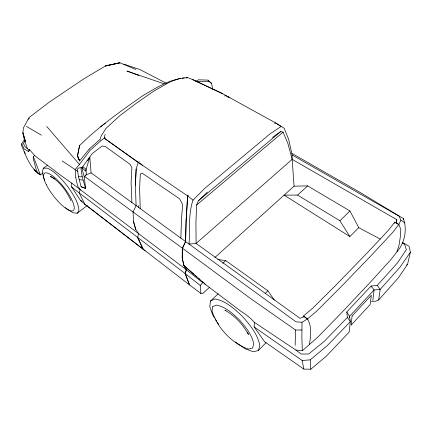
<?xml version="1.0" encoding="UTF-8"?>
<svg xmlns="http://www.w3.org/2000/svg" width="432" height="432" viewBox="0 0 432 432"><rect width="100%" height="100%" fill="white"/><g stroke="black" fill="none" stroke-linecap="round" stroke-linejoin="round"><path stroke-width="0.65" d="M188.568 195.043L187.58 195.863L186.073 221.103L185.598 241.585L182.282 248.119L182.239 257.958L184 265.642L186.462 269.795L185.231 273.613L189.572 284.942L84.888 204.266M295.159 345.314L295.51 329.999L250.754 298.647L182.606 248.357L185.582 241.569L186.111 221.13L187.688 195.939L135.572 160.623L104.209 138.175L105.052 134.552M228.042 96.714L275.686 122.953L284.229 128.299L288.695 139.493L292.156 154.991L399.038 216.162L400.912 220.163L398.812 224.494L392.558 232.583L371.471 255.247L341.393 286.432L317.007 310.862L307.481 318.967L302 322.272L301.876 337.5L302.308 350.784L295.898 350.066L254.437 322.391L251.041 318.832L245.851 314.534L241.142 311.429L205.211 284.283L183.827 265.513L182.185 257.915L182.606 248.357M180.851 238.135L181.559 217.922L182.655 204.628L179.669 198.909L141.982 173.038L140.297 174.193L139.622 188.363L140.227 208.613M145.287 250.873L84.861 204.287L80.465 200.378L71.615 186.937L71.771 183.152L60.642 175.246L34.571 155.498L29.327 149.359L28.593 151.508L24.1 148.862L21.735 143.797L24.516 139.45M207.284 192.191L198.331 200.821L196.646 205.016L195.928 222.28L196.085 243.448L300.008 318.346L304.085 316.526L307.481 318.967C312.152 326.549 310.694 336.172 309.415 344.563L302.308 350.784M135.367 185.36L136.134 169.025L138.272 162.416M136.161 168.998L135.394 185.339L136.085 205.605L133.04 211.999M402.516 243.07L404.606 244.312L406.377 249.62L397.31 263.077L377.249 285.401L371.066 286.049L346.756 311.98L349.553 316.305L350.336 321.629L349.164 332.068L326.398 356.108L310.775 369.23L303.842 369.106L264.654 341.755L254.14 326.927L254.437 322.391M21.735 143.797L21.6 145.714L24.381 151.843M349.402 317.623L349.553 316.305L374.101 289.942L380.144 289.445L400.145 267.03L410.4 252.175L409.093 246.31L402.565 242.444M372.827 300.37L374.101 289.942L371.066 286.049M218.23 293.765L210.481 301.001L209.785 306.607L212.69 314.847L214.456 317.693M371.434 301.412L375.856 301.185L378.713 299.905L380.144 289.445L377.249 285.401M396.419 222.269L396.808 219.688L292.172 159.376L287.89 143.462L283.084 132.133L280.746 131.522L272.468 137.441M89.159 149.105L79.547 160.969L77.528 155.871L79.542 145.627C98.69 126.587 120.814 111.127 142.846 95.677C155.812 88.052 169.015 79.65 184.27 77.841M396.808 219.688L396.128 223.15L398.812 224.494L400.831 229.468L400.361 236.547L399.13 244.76L397.008 251.721L391.154 259.303L370.985 281.518L341.291 313.06L318.028 336.917L309.415 344.563M79.542 145.627L77.512 155.882L79.564 160.958L77.528 155.871M34.571 155.498L33.404 156.74L33.118 158.107L36.396 170.311L37.876 173.243L40.392 174.852L43.076 172.87M378.713 299.905L398.417 277.776L407.565 264.298L410.4 252.175M82.301 168.458L82.739 166.693L92.356 153.452L102.114 146.021L105.316 146.491L130.129 164.381L131.884 167.67L131.107 182.315L131.9 202.522M137.63 237.4L143.17 249.194L137.603 237.422L138.623 233.701M235.31 341.933L245.522 348.964L253.292 351.718L258.374 350.53L259.843 345.406C257.531 333.833 249.691 324.599 242.077 316.008C234.182 308.777 225.839 300.737 214.839 298.976L210.481 301.001M303.091 317.126L303.404 316.046L312.919 307.994L337.306 283.716L367.389 252.72L388.492 230.191L394.756 222.145L398.812 224.494M209.52 287.285L202.77 293.506L200.912 293.485L189.437 284.839L185.128 273.537L186.311 269.681L183.827 265.513L193.936 274.239M302 322.272L296.06 321.851L91.082 172.865L89.834 157.237L85.552 171.137L81.653 167.281L78.1 168.269L77.382 169.382L78.462 176.764L81.113 186.77L85.579 188.357L84.256 176.942L81.653 167.281L80.957 168.529L82.199 176.78L85.579 188.357M280.951 126.56L270.103 133.823L204.709 188.428L192.985 200.14C188.158 214.175 190.08 229.473 189.032 244.08L196.085 243.448C228.08 215.401 260.199 187.461 292.135 159.354L292.156 154.991M75.848 177.822L77.533 185.884L80.249 189.616L79.142 192.926L71.615 186.937M47.682 165.148L43.481 168.178L42.19 171.623L43.659 177.854L44.777 180.144M394.249 223.36L394.756 222.145M65.491 207.592L66.965 208.958L72.954 212.728L77.188 213.268L78.959 210.384C78.23 201.517 72.797 194.098 68.029 186.916C62.17 179.69 55.998 172.233 47.428 168.151L43.481 168.178M24.732 141.253L23.377 143.451L25.034 146.696L29.344 150.358L29.327 149.359M87.696 160.591L89.834 157.237M28.593 151.508L29.09 150.741M397.008 251.721C404.725 243.081 407.403 229.424 403.369 218.56L360.52 192.694L291.897 153.36M79.483 164.435L75.152 169.576L62.224 160.985M200.912 293.485L200.243 285.455L202.743 282.652L203.537 282.528L205.211 284.283M84.256 176.942L86.335 174.733L91.082 172.865M346.756 311.98L347.393 317.423L324.216 341.41L308.632 354.002L301.158 354.029L295.898 350.066M258.374 350.53L266.128 342.641M214.828 257.553L284.105 195.129L349.866 236.552L358.765 227.68L380.171 239.026M265.091 293.544L267.905 290.812L274.288 300.024M339.898 220.763L349.958 210.973L307.654 185.895L294.052 186.17L284.105 195.129L297.578 195.08L339.898 220.763L349.866 236.552M222.82 263.255L225.736 260.593L267.905 290.812M297.578 195.08L307.654 185.895M100.699 140.8L89.84 150.584L79.456 164.452L46.726 126.457M89.132 149.126L100.364 139.034L101.056 136.134L106.029 128.358L120.323 115.258L136.874 102.865L153.565 91.26L170.559 81.626L180.625 78.257M196.646 205.016L283.084 132.133M198.331 200.821L280.746 131.522M254.14 326.927L302.135 360.482L310.208 359.867L327.229 345.686L350.336 321.629L347.393 317.423M274.606 123.692L275.573 122.893L280.692 126.274M77.188 213.268L87.253 205.492M138.245 162.437L139.239 161.676M224.446 96.071L225.455 95.294L228.02 97.146M28.253 119.129L29.322 118.319M100.672 140.821L105.187 137.462M186.257 78.219L187.256 77.49L192.499 79.51L221 92.842L229.921 97.751M100.613 126.635L105.44 123.206M406.496 265.043L407.565 264.298M195.745 81.313L198.504 79.807L208.04 80.125L211.642 83.462L212.679 89.392M85.201 175.338L86.335 174.733L86.054 169.139L82.739 166.693M197.419 82.015L198.488 81.448L209.315 81.707L211.642 83.462M182.196 78.359L187.256 77.49M78.462 176.764L82.199 176.78M295.51 329.999L302.033 330.037M79.11 179.663L82.96 180.09M217.901 259.519L225.736 260.593M123.849 64.125L139.963 69.563L166.374 83.306M164.165 83.857L126.943 71.048L138.866 75.47M81.113 186.77L85.325 188.228M135.88 69.541L119.929 62.77L105.392 66.004L84.197 78.602L49.437 102.028L29.09 117.531L23.36 128.034L22.934 132.835L24.446 140.47L27.508 148.775M225.963 310.689L224.867 310.192C234.889 315.787 243.011 324.481 248.459 334.535L247.622 332.392M192.499 79.51L222.723 93.793M26.422 126.398L41.423 135.146M80.465 200.378L82.134 201.361M54.907 178.832L50.377 176.375C59.929 181.661 66.658 191.128 71.026 200.939M142.619 165.407L104.236 138.154M400.912 220.163L405 223.009M303.404 316.046L307.481 318.967M77.884 171.536L75.179 169.555L75.821 177.844M84.375 176.294L182.282 248.119M80.249 189.616L186.462 269.795M185.231 273.613L79.169 192.904L84.861 204.287M71.771 183.152L80.222 189.637M38.318 173.232C31.007 168.145 27.648 159.451 24.03 151.67M39.355 174.042L40.392 174.852L33.404 156.74M186.311 269.681L202.743 282.652M185.128 273.537L200.243 285.455M187.688 195.939L192.985 200.14M38.453 173.232L34.085 169.592L37.876 173.243M39.42 174.042L40.392 174.852M194.945 275.114L196.965 276.858M198.482 278.165L200 279.477M202.019 281.221L203.537 282.528M208.04 80.125L209.315 81.707M138.596 233.728L135.794 229.5L133.51 221.535L133.067 211.977M215.163 318.832L216.572 321.106M217.28 322.245L218.695 324.518M24.678 152.41L25.277 153.538M349.958 210.973L358.765 227.68M133.483 221.557L135.767 229.522M302.135 360.482L303.842 369.106M138.429 205.681L138.575 207.657M292.172 159.376L294.052 186.17M310.208 359.867L310.775 369.23M403.369 218.56L403.396 219.818M352.085 315.959L351.146 325.123L370.094 304.592L371.336 295.245L352.085 315.959M212.647 306.704L212.031 311.332C217.571 327.877 231.736 343.483 248.422 349.099L252.59 348.073L253.741 343.78C251.737 334.195 245.252 326.527 238.928 319.388C232.362 313.351 225.439 306.671 216.302 305.095L212.647 306.704M107.806 65.367L105.392 66.004L119.929 62.77L107.806 65.367M25.477 141.599L22.934 132.835L25.477 141.599M46.316 184.696A23.533 6.739 52.3 0 0 72.781 210.805A23.533 6.739 52.3 0 0 57.553 180.209A23.533 6.739 52.3 0 0 46.316 184.696"/></g></svg>
